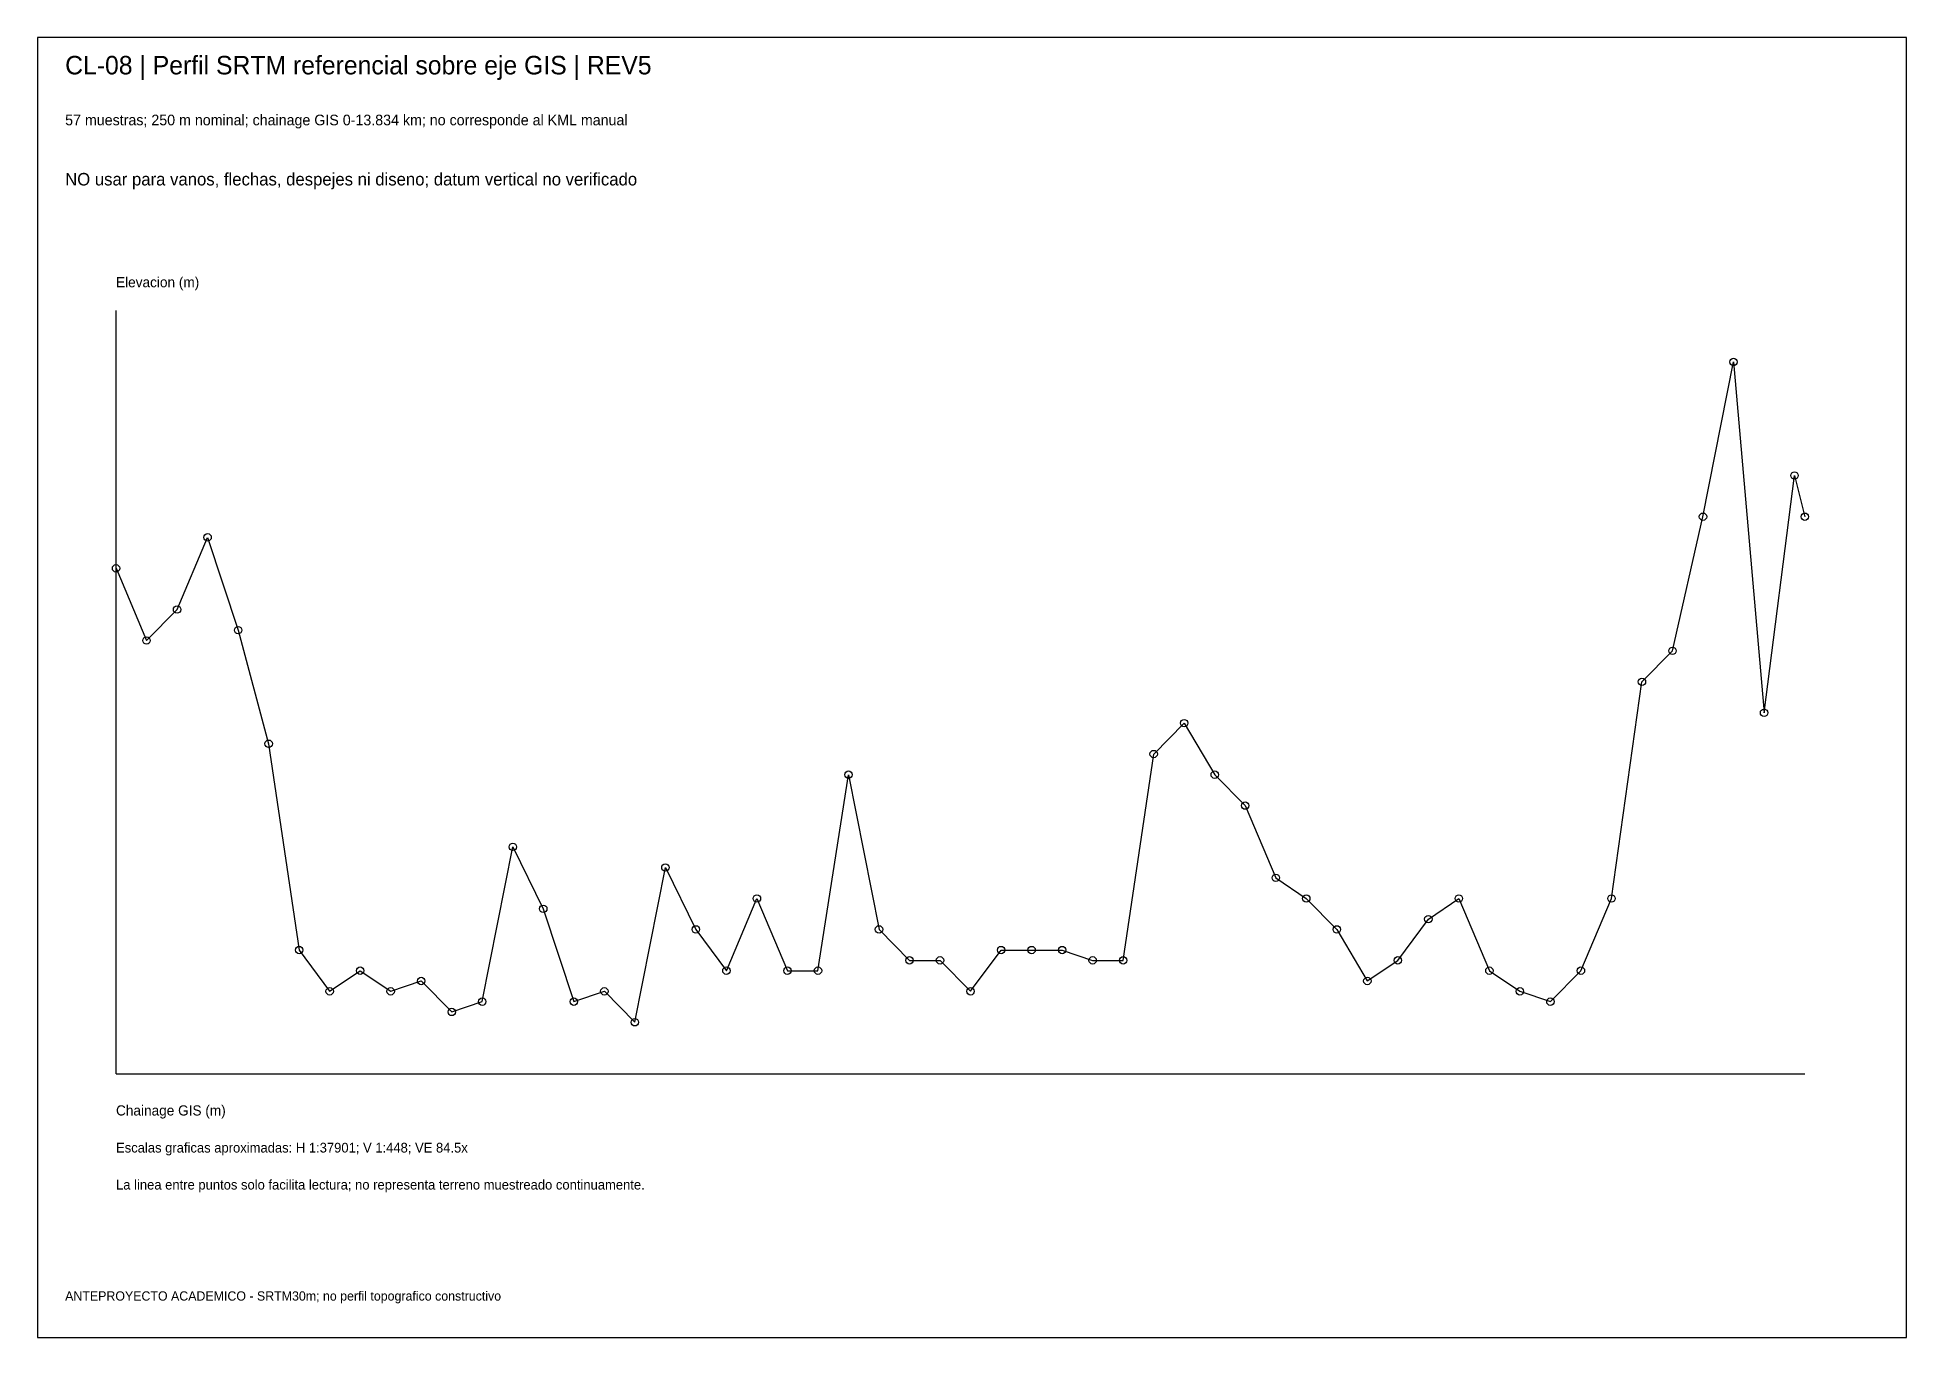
# Paper-space layout 'CL-08_A3' of a CAD drawing. Header units: metres, sheet in millimetres. Extents: x 8 to 412, y 8 to 289.
import ezdxf

# ---------------------------------------------------------------- set-up
doc = ezdxf.new("R2010")
doc.units = ezdxf.units.M
for name, color, linetype in [('INTERPOLACION_VISUAL', 8, 'Continuous'), ('MARCO', 7, 'Continuous'), ('SRTM_PUNTOS', 1, 'Continuous'), ('TEXT', 7, 'Continuous')]:
    doc.layers.add(name, color=color, linetype=linetype)

psp = doc.layouts.new('CL-08_A3')

# ---------------------------------------------------------------- linework, layer by layer
at = {"layer": 'INTERPOLACION_VISUAL'}
psp.add_lwpolyline([(25, 174.26), (31.6, 158.65), (38.19, 165.34), (44.79, 180.95), (51.38, 160.88), (57.98, 136.35), (64.58, 91.76), (71.17, 82.84), (77.77, 87.3), (84.36, 82.84), (90.96, 85.07), (97.56, 78.38), (104.15, 80.61), (110.75, 114.05), (117.34, 100.68), (123.94, 80.61), (130.54, 82.84), (137.13, 76.15), (143.73, 109.59), (150.33, 96.22), (156.92, 87.3), (163.52, 102.91), (170.11, 87.3), (176.71, 87.3), (183.31, 129.66), (189.9, 96.22), (196.5, 89.53), (203.09, 89.53), (209.69, 82.84), (216.29, 91.76), (222.88, 91.76), (229.48, 91.76), (236.07, 89.53), (242.67, 89.53), (249.27, 134.12), (255.86, 140.81), (262.46, 129.66), (269.05, 122.97), (275.65, 107.36), (282.25, 102.91), (288.84, 96.22), (295.44, 85.07), (302.03, 89.53), (308.63, 98.45), (315.23, 102.91), (321.82, 87.3), (328.42, 82.84), (335.01, 80.61), (341.61, 87.3), (348.21, 102.91), (354.8, 149.73), (361.4, 156.42), (367.99, 185.41), (374.59, 218.85), (381.19, 143.04), (387.78, 194.32), (390, 185.41)], dxfattribs=at)
at = {"layer": 'MARCO'}
for q in [(25, 230), (390, 65)]:
    psp.add_line((25, 65), q, dxfattribs=at)
psp.add_lwpolyline([(8, 8), (412, 8), (412, 289), (8, 289), (8, 8)], dxfattribs=at)
at = {"layer": 'SRTM_PUNTOS'}
for centre in [(374.59, 218.85), (387.78, 194.32), (367.99, 185.41), (390, 185.41), (44.79, 180.95), (25, 174.26), (38.19, 165.34), (51.38, 160.88), (31.6, 158.65), (361.4, 156.42), (354.8, 149.73), (255.86, 140.81), (381.19, 143.04), (57.98, 136.35), (249.27, 134.12), (183.31, 129.66), (262.46, 129.66), (269.05, 122.97), (110.75, 114.05), (143.73, 109.59), (275.65, 107.36), (117.34, 100.68), (163.52, 102.91), (282.25, 102.91), (315.23, 102.91), (348.21, 102.91), (150.33, 96.22), (189.9, 96.22), (288.84, 96.22), (308.63, 98.45), (64.58, 91.76), (196.5, 89.53), (203.09, 89.53), (216.29, 91.76), (222.88, 91.76), (229.48, 91.76), (236.07, 89.53), (242.67, 89.53), (302.03, 89.53), (77.77, 87.3), (90.96, 85.07), (156.92, 87.3), (170.11, 87.3), (176.71, 87.3), (295.44, 85.07), (321.82, 87.3), (341.61, 87.3), (71.17, 82.84), (84.36, 82.84), (104.15, 80.61), (123.94, 80.61), (130.54, 82.84), (209.69, 82.84), (328.42, 82.84), (335.01, 80.61), (97.56, 78.38), (137.13, 76.15)]:
    psp.add_circle(centre, 0.8, dxfattribs=at)

# ---------------------------------------------------------------- texts
at = {"layer": 'TEXT'}
for s, height, p in [('CL-08 | Perfil SRTM referencial sobre eje GIS | REV5', 4, (14, 281)), ('57 muestras; 250 m nominal; chainage GIS 0-13.834 km; no corresponde al KML manual', 2.3, (14, 270)), ('NO usar para vanos, flechas, despejes ni diseno; datum vertical no verificado', 2.7, (14, 257)), ('Elevacion (m)', 2.2, (25, 235)), ('Chainage GIS (m)', 2.2, (25, 56)), ('Escalas graficas aproximadas: H 1:37901; V 1:448; VE 84.5x', 2.1, (25, 48)), ('La linea entre puntos solo facilita lectura; no representa terreno muestreado continuamente.', 2.1, (25, 40)), ('ANTEPROYECTO ACADEMICO - SRTM30m; no perfil topografico constructivo', 2, (14, 16))]:
    psp.add_text(s, height=height, dxfattribs=at).set_placement(p)

doc.saveas('drawing.dxf')
